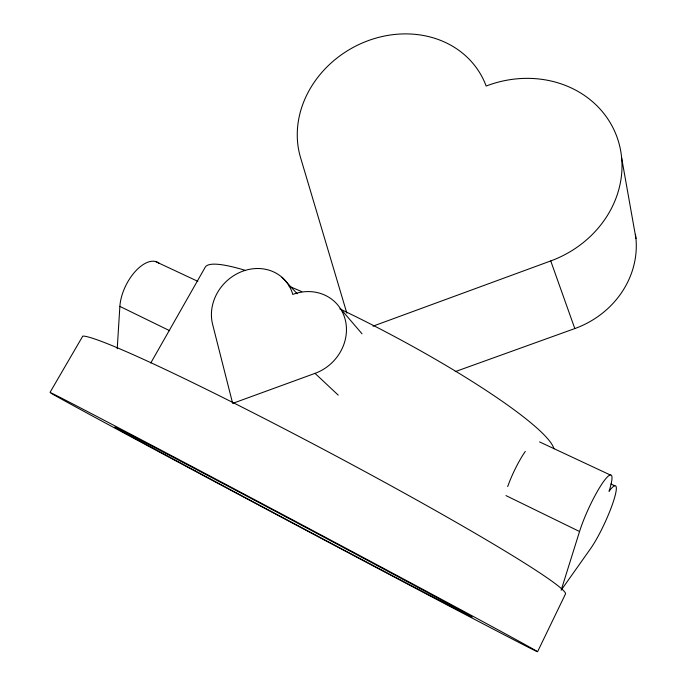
<?xml version="1.0" encoding="UTF-8"?>
<svg xmlns="http://www.w3.org/2000/svg" width="686" height="686" viewBox="0 0 686 686"><rect width="100%" height="100%" fill="white"/><g stroke="black" fill="none" stroke-linecap="round" stroke-linejoin="round"><path stroke-width="1.03" d="M117.212 348.78L119.87 306.402A34.437 17.802 -63.3 0 1 135.605 271.073A34.437 17.802 -63.3 0 1 159.452 263.553M579.541 531.513L561.165 590.192L590.62 548.577A38.09 5.857 -65.2 0 0 613.593 500.857A38.09 5.857 -65.2 0 0 609.048 491.33A39.565 6.328 -65.2 0 0 603.929 481.066A39.565 6.328 -65.2 0 0 579.541 531.513L505.951 495.592M537.584 651.7L565.581 593.776A274.263 14.286 28 0 0 337.392 456.756A274.263 14.286 28 0 0 82.792 336.08L50.035 392.366M150.774 362.997L205.388 266.923A197.388 27.834 28 0 1 244.799 270.215M372.995 326.167L550.738 260.937A104.169 93.219 -21.9 0 0 616.8 136.523A104.169 93.219 -21.9 0 0 486.151 86.042A99.83 86.925 -29.5 0 0 366.53 41.271A99.83 86.925 -29.5 0 0 300.519 157.48L346.824 313.073M315.02 373.364L232.657 403.394L212.6 324.289A43.724 38.853 -44.6 0 1 242.492 271.296A43.724 38.853 -44.6 0 1 292.768 294.423A44.393 40.174 -43.9 0 1 344.981 318.75A44.393 40.174 -43.9 0 1 315.02 373.364L338.232 395.136M455.195 371.649L574.808 328.568A90.432 83.049 -20 0 0 635.45 234.346M155.319 261.452L197.842 281.337M539.565 441.904L610.257 474.969M610.9 483.973L614.733 485.774M119.87 306.402L169.699 330.721M282.006 277.307L297.192 293.762M340.419 308.597L362.019 333.782M550.738 260.937L574.808 328.568M621.636 157.917L635.965 238.496M289.132 286.319A197.388 27.834 28 0 1 301.789 291.636M339.862 308.906A197.388 27.834 28 0 1 553.928 448.807M507.674 486.606A38.725 8.429 -65 0 1 525.296 451.422M125.135 433.638A276.724 1.458 28 0 0 530.913 648.579A276.724 1.458 28 0 0 223.945 483.407A276.724 1.458 28 0 0 125.135 433.638M195.244 470.879A202.559 1.055 28 0 0 471.831 617.006A202.559 1.055 28 0 0 212.737 478.116A202.559 1.055 28 0 0 195.244 470.879"/></g></svg>
